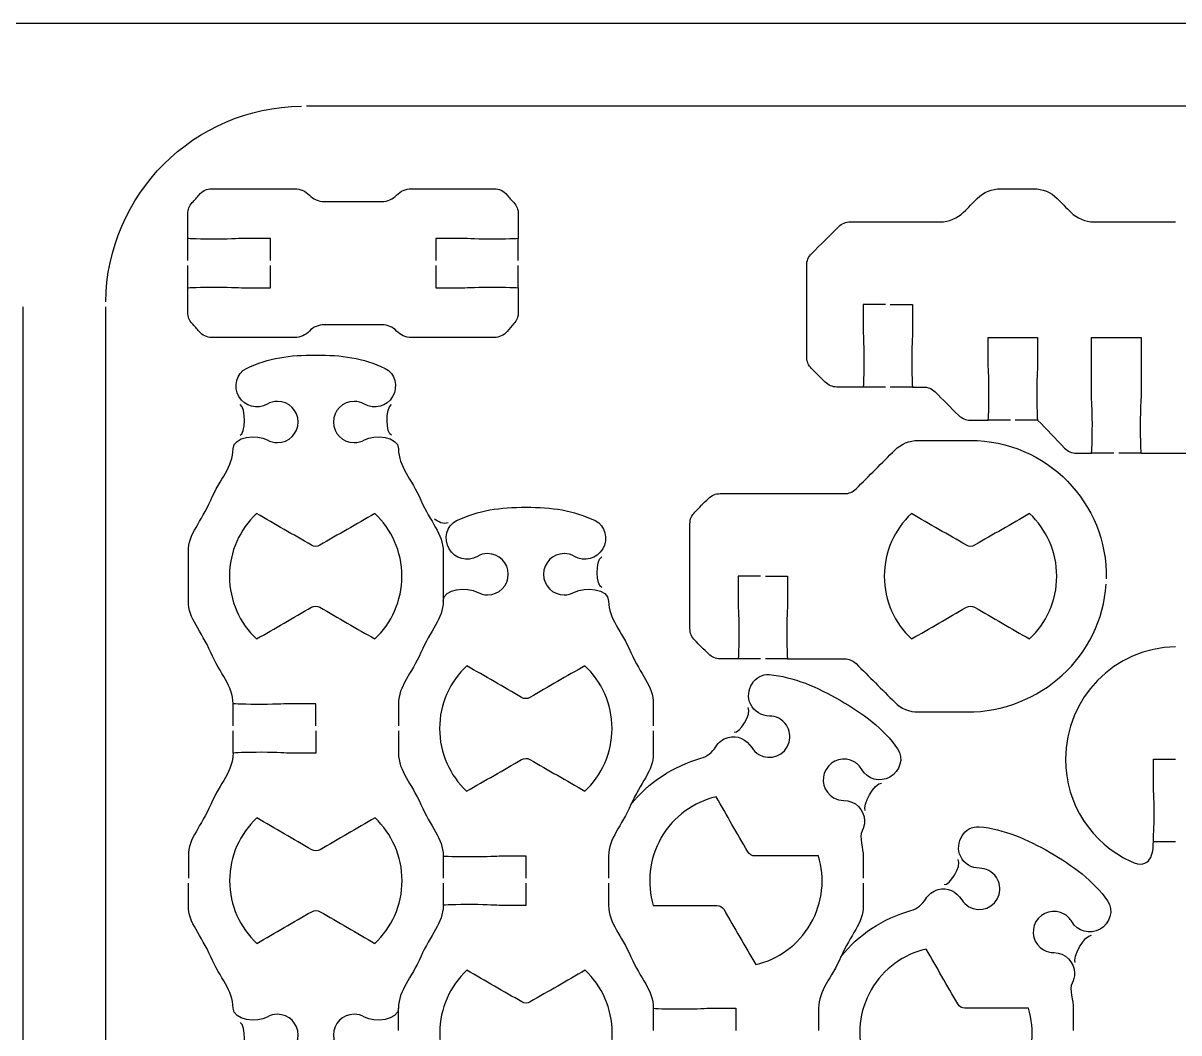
# Model space of a CAD drawing. Extents: x 0 to 410, y 0 to 455.
# Drawn here: x 135 to 205, y 393.9 to 455 of the extents above; entities that cross this region are included whole.
import ezdxf

# ---------------------------------------------------------------- set-up
doc = ezdxf.new("R2010")
doc.units = 0
doc.header["$MEASUREMENT"] = 0
doc.layers.add('DEFAULT', color=18, linetype='CONTINUOUS')

msp = doc.modelspace()

# ---------------------------------------------------------------- linework, layer by layer
at = {"layer": 'DEFAULT', "color": 18}
msp.add_lwpolyline([(410.025, 0.025), (0.025, 0.025), (0.025, 455.025), (410.025, 455.025)], close=True, dxfattribs=at)
at = {"layer": 'DEFAULT', "color": 1}
for points in [[(257.901, 450), (152.203, 450)], [(145.017, 440.648), (145.017, 441.995)], [(165.02, 440.648), (165.02, 441.995)], [(145.017, 438.997), (145.017, 440.348)], [(165.02, 438.997), (165.02, 440.348)], [(135.05, 242.15), (135.05, 437.847)], [(140.05, 242.15), (140.05, 437.847)], [(187.238, 433), (185.89, 433)], [(188.889, 433), (187.537, 433)], [(194.805, 430.996), (193.457, 430.996)], [(196.456, 430.996), (195.104, 430.996)], [(201.063, 428.999), (199.715, 428.999)], [(202.714, 428.999), (201.363, 428.999)], [(179.674, 416.55), (178.323, 416.55)], [(181.321, 416.55), (179.974, 416.55)], [(147.758, 412.482), (147.758, 413.833)], [(147.758, 410.835), (147.758, 412.182)], [(204.806, 405.469), (203.458, 405.469)], [(157.77, 394.06), (157.77, 395.408)]]:
    msp.add_lwpolyline(points, dxfattribs=at)
for points in [[(140.05, 438.147), (140.131, 444.659), (145.391, 449.919), (151.899, 450)], [(148.177, 430.079), (148.514, 430.151), (148.571, 431.739), (148.177, 431.935)], [(157.35, 430.079), (157.013, 430.151), (156.956, 431.739), (157.35, 431.935)], [(160.772, 424.787), (160.571, 424.644), (160.103, 424.837), (159.941, 425.029)], [(170.068, 420.865), (169.731, 420.936), (169.673, 422.524), (170.068, 422.72)], [(178.086, 412.106), (178.412, 411.995), (179.171, 413.232), (178.932, 413.602)], [(186.019, 407.372), (185.821, 407.649), (186.574, 409.061), (187.013, 409.029)], [(190.797, 402.895), (191.123, 402.784), (191.881, 404.021), (191.642, 404.391)], [(198.73, 398.161), (198.532, 398.438), (199.284, 399.85), (199.724, 399.818)], [(148.177, 392.685), (148.514, 392.756), (148.571, 394.344), (148.177, 394.54)]]:
    msp.add_open_spline(points, degree=3, dxfattribs=at)
for points, knots in [([(150.019, 440.648), (150.019, 441.097), (150.019, 441.546), (150.019, 441.995), (149.52, 441.995), (149.02, 441.995), (148.52, 441.995), (148.234, 441.995), (147.733, 441.946), (146.767, 441.946), (145.8, 441.946), (145.017, 441.971), (145.017, 441.995), (145.017, 442.492), (145.017, 442.988), (145.017, 443.484), (145.017, 443.735), (145.105, 443.978), (145.278, 444.158), (145.426, 444.313), (145.567, 444.472), (145.701, 444.638), (145.888, 444.867), (146.171, 444.998), (146.467, 444.998), (148.142, 444.998), (149.816, 444.998), (151.491, 444.998), (151.829, 444.998), (152.15, 444.86), (152.38, 444.613), (152.609, 444.366), (152.93, 444.225), (153.265, 444.225), (154.432, 444.224), (155.598, 444.223), (156.765, 444.222), (157.103, 444.222), (157.428, 444.366), (157.657, 444.613), (157.886, 444.86), (158.207, 444.998), (158.546, 444.998), (160.219, 444.998), (161.893, 444.998), (163.566, 444.998), (163.862, 444.998), (164.145, 444.867), (164.332, 444.638), (164.466, 444.472), (164.607, 444.313), (164.759, 444.158), (164.931, 443.978), (165.02, 443.731), (165.02, 443.481), (165.02, 442.986), (165.02, 442.491), (165.02, 441.995), (165.02, 441.967), (164.236, 441.946), (163.27, 441.946), (162.303, 441.946), (161.806, 441.995), (161.52, 441.995), (161.02, 441.995), (160.521, 441.995), (160.021, 441.995), (160.021, 441.546), (160.021, 441.097), (160.021, 440.648)], [0, 0, 0, 0, 3.82, 3.82, 3.82, 8.07, 8.07, 8.07, 9.07, 9.07, 9.07, 10.07, 10.07, 10.07, 14.29, 14.29, 14.29, 15.29, 15.29, 15.29, 16.29, 16.29, 16.29, 17.29, 17.29, 17.29, 31.53, 31.53, 31.53, 32.53, 32.53, 32.53, 33.53, 33.53, 33.53, 43.450005, 43.450005, 43.450005, 44.450005, 44.450005, 44.450005, 45.450005, 45.450005, 45.450005, 59.680005, 59.680005, 59.680005, 60.680005, 60.680005, 60.680005, 61.680005, 61.680005, 61.680005, 62.680005, 62.680005, 62.680005, 66.890005, 66.890005, 66.890005, 67.890005, 67.890005, 67.890005, 68.890005, 68.890005, 68.890005, 73.140005, 73.140005, 73.140005, 76.960005, 76.960005, 76.960005, 76.960005]), ([(187.238, 437.999), (186.788, 437.999), (186.339, 437.999), (185.89, 437.999), (185.89, 437.499), (185.89, 436.999), (185.89, 436.499), (185.89, 436.213), (185.939, 435.716), (185.939, 434.749), (185.939, 433.783), (185.915, 433), (185.89, 433), (185.361, 433), (184.832, 433), (184.302, 433), (184.038, 433), (183.784, 433.105), (183.597, 433.292), (183.321, 433.568), (183.044, 433.843), (182.768, 434.118), (182.581, 434.305), (182.475, 434.562), (182.475, 434.827), (182.475, 436.671), (182.475, 438.515), (182.475, 440.359), (182.475, 440.623), (182.581, 440.877), (182.768, 441.064), (183.316, 441.611), (183.864, 442.158), (184.412, 442.705), (184.599, 442.895), (184.853, 442.997), (185.117, 442.997), (186.932, 442.997), (188.746, 442.997), (190.561, 442.997), (191.09, 442.997), (191.598, 443.209), (191.975, 443.583), (192.252, 443.859), (192.528, 444.136), (192.804, 444.412), (193.178, 444.789), (193.686, 444.998), (194.215, 444.998), (194.882, 444.998), (195.549, 444.998), (196.216, 444.998), (196.748, 444.998), (197.256, 444.789), (197.63, 444.412), (197.907, 444.136), (198.183, 443.859), (198.459, 443.583), (198.833, 443.209), (199.341, 442.997), (199.874, 442.997), (201.518, 442.997), (203.162, 442.997), (204.806, 442.997)], [0, 0, 0, 0, 3.82, 3.82, 3.82, 8.07, 8.07, 8.07, 9.07, 9.07, 9.07, 10.07, 10.07, 10.07, 14.57, 14.57, 14.57, 15.57, 15.57, 15.57, 18.886338, 18.886338, 18.886338, 19.886338, 19.886338, 19.886338, 35.566338, 35.566338, 35.566338, 36.566338, 36.566338, 36.566338, 43.149506, 43.149506, 43.149506, 44.149506, 44.149506, 44.149506, 59.579506, 59.579506, 59.579506, 60.579506, 60.579506, 60.579506, 63.902908, 63.902908, 63.902908, 64.902908, 64.902908, 64.902908, 70.572908, 70.572908, 70.572908, 71.572908, 71.572908, 71.572908, 74.89631, 74.89631, 74.89631, 75.89631, 75.89631, 75.89631, 89.87631, 89.87631, 89.87631, 89.87631]), ([(160.021, 440.348), (160.021, 439.898), (160.021, 439.447), (160.021, 438.997), (160.521, 438.997), (161.02, 438.997), (161.52, 438.997), (161.806, 438.997), (162.303, 439.046), (163.27, 439.046), (164.236, 439.046), (165.02, 439.022), (165.02, 438.997), (165.02, 438.501), (165.02, 438.004), (165.02, 437.508), (165.02, 437.261), (164.931, 437.014), (164.759, 436.834), (164.61, 436.683), (164.469, 436.52), (164.339, 436.358), (164.148, 436.125), (163.866, 435.995), (163.57, 435.995), (161.895, 435.995), (160.221, 435.995), (158.546, 435.995), (158.207, 435.995), (157.886, 436.136), (157.657, 436.383), (157.428, 436.63), (157.107, 436.767), (156.768, 436.767), (155.602, 436.767), (154.435, 436.767), (153.269, 436.767), (152.933, 436.767), (152.612, 436.63), (152.383, 436.383), (152.154, 436.139), (151.829, 435.995), (151.494, 435.995), (149.82, 435.995), (148.145, 435.995), (146.471, 435.995), (146.174, 435.995), (145.892, 436.125), (145.705, 436.358), (145.571, 436.52), (145.43, 436.683), (145.278, 436.838), (145.105, 437.018), (145.017, 437.261), (145.017, 437.512), (145.017, 438.007), (145.017, 438.502), (145.017, 438.997), (145.017, 439.025), (145.8, 439.046), (146.767, 439.046), (147.733, 439.046), (148.234, 438.997), (148.52, 438.997), (149.02, 438.997), (149.52, 438.997), (150.019, 438.997), (150.019, 439.447), (150.019, 439.898), (150.019, 440.348)], [0, 0, 0, 0, 3.83, 3.83, 3.83, 8.08, 8.08, 8.08, 9.08, 9.08, 9.08, 10.08, 10.08, 10.08, 14.3, 14.3, 14.3, 15.3, 15.3, 15.3, 16.3, 16.3, 16.3, 17.3, 17.3, 17.3, 31.54, 31.54, 31.54, 32.54, 32.54, 32.54, 33.54, 33.54, 33.54, 43.46, 43.46, 43.46, 44.46, 44.46, 44.46, 45.46, 45.46, 45.46, 59.7, 59.7, 59.7, 60.7, 60.7, 60.7, 61.7, 61.7, 61.7, 62.7, 62.7, 62.7, 66.91, 66.91, 66.91, 67.91, 67.91, 67.91, 68.91, 68.91, 68.91, 73.16, 73.16, 73.16, 76.99, 76.99, 76.99, 76.99]), ([(187.537, 437.999), (187.988, 437.999), (188.438, 437.999), (188.889, 437.999), (188.889, 437.499), (188.889, 436.999), (188.889, 436.499), (188.889, 436.213), (188.839, 435.716), (188.839, 434.749), (188.839, 433.783), (188.86, 433), (188.889, 433), (189.106, 433), (189.324, 433), (189.541, 433), (189.806, 433), (190.06, 432.894), (190.247, 432.707), (190.719, 432.234), (191.192, 431.761), (191.665, 431.289), (191.852, 431.102), (192.106, 430.996), (192.37, 430.996), (192.733, 430.996), (193.095, 430.996), (193.457, 430.996), (193.482, 430.996), (193.506, 431.779), (193.506, 432.746), (193.506, 433.712), (193.457, 434.21), (193.457, 434.495), (193.457, 434.995), (193.457, 435.495), (193.457, 435.995), (194.457, 435.995), (195.456, 435.995), (196.456, 435.995), (196.456, 435.495), (196.456, 434.995), (196.456, 434.495), (196.456, 434.21), (196.406, 433.712), (196.406, 432.746), (196.406, 431.779), (196.427, 430.996), (196.456, 430.996), (196.997, 430.433), (197.537, 429.869), (198.078, 429.306), (198.269, 429.112), (198.53, 428.999), (198.802, 428.999), (199.106, 428.999), (199.411, 428.999), (199.715, 428.999), (199.74, 428.999), (199.765, 429.782), (199.765, 430.749), (199.765, 431.716), (199.715, 432.213), (199.715, 432.499), (199.715, 433.665), (199.715, 434.832), (199.715, 435.998), (200.715, 435.998), (201.714, 435.998), (202.714, 435.998), (202.714, 434.832), (202.714, 433.665), (202.714, 432.499), (202.714, 432.213), (202.665, 431.716), (202.665, 430.749), (202.665, 429.782), (202.686, 428.999), (202.714, 428.999), (204.21, 428.999), (205.705, 428.999), (207.201, 428.999), (207.226, 428.999), (207.251, 429.782), (207.251, 430.749), (207.251, 431.716), (207.201, 432.213), (207.201, 432.499), (207.201, 433.665), (207.201, 434.832), (207.201, 435.998), (208.201, 435.998), (209.2, 435.998), (210.2, 435.998), (210.2, 434.832), (210.2, 433.665), (210.2, 432.499), (210.2, 432.213), (210.15, 431.716), (210.15, 430.749), (210.15, 429.782), (210.172, 428.999), (210.2, 428.999), (210.504, 428.999), (210.809, 428.999), (211.114, 428.999), (211.385, 428.999), (211.646, 429.112), (211.837, 429.306), (212.378, 429.869), (212.919, 430.433), (213.46, 430.996), (213.484, 430.996), (213.509, 431.779), (213.509, 432.746), (213.509, 433.712), (213.46, 434.21), (213.46, 434.495), (213.46, 434.995), (213.46, 435.495), (213.46, 435.995), (214.459, 435.995), (215.459, 435.995), (216.458, 435.995), (216.458, 435.495), (216.458, 434.995), (216.458, 434.495), (216.458, 434.21), (216.409, 433.712), (216.409, 432.746), (216.409, 431.779), (216.43, 430.996), (216.458, 430.996), (216.82, 430.996), (217.183, 430.996), (217.545, 430.996), (217.809, 430.996), (218.063, 431.102), (218.25, 431.289), (218.723, 431.761), (219.196, 432.234), (219.668, 432.707), (219.855, 432.894), (220.109, 433), (220.374, 433), (220.592, 433), (220.809, 433), (221.027, 433), (221.055, 433), (221.076, 433.783), (221.076, 434.749), (221.076, 435.716), (221.027, 436.213), (221.027, 436.499), (221.027, 436.999), (221.027, 437.499), (221.027, 437.999), (221.476, 437.999), (221.925, 437.999), (222.374, 437.999)], [0, 0, 0, 0, 3.83, 3.83, 3.83, 8.08, 8.08, 8.08, 9.08, 9.08, 9.08, 10.08, 10.08, 10.08, 11.93, 11.93, 11.93, 12.93, 12.93, 12.93, 18.615139, 18.615139, 18.615139, 19.615139, 19.615139, 19.615139, 22.695139, 22.695139, 22.695139, 23.695139, 23.695139, 23.695139, 24.695139, 24.695139, 24.695139, 28.945139, 28.945139, 28.945139, 37.445139, 37.445139, 37.445139, 41.695139, 41.695139, 41.695139, 42.695139, 42.695139, 42.695139, 43.695139, 43.695139, 43.695139, 50.33623, 50.33623, 50.33623, 51.33623, 51.33623, 51.33623, 53.92623, 53.92623, 53.92623, 54.92623, 54.92623, 54.92623, 55.92623, 55.92623, 55.92623, 65.84623, 65.84623, 65.84623, 74.34623, 74.34623, 74.34623, 84.26623, 84.26623, 84.26623, 85.26623, 85.26623, 85.26623, 86.26623, 86.26623, 86.26623, 98.98623, 98.98623, 98.98623, 99.98623, 99.98623, 99.98623, 100.98623, 100.98623, 100.98623, 110.90623, 110.90623, 110.90623, 119.40623, 119.40623, 119.40623, 129.32623, 129.32623, 129.32623, 130.32623, 130.32623, 130.32623, 131.32623, 131.32623, 131.32623, 133.91623, 133.91623, 133.91623, 134.91623, 134.91623, 134.91623, 141.557322, 141.557322, 141.557322, 142.557322, 142.557322, 142.557322, 143.557322, 143.557322, 143.557322, 147.807322, 147.807322, 147.807322, 156.307322, 156.307322, 156.307322, 160.557322, 160.557322, 160.557322, 161.557322, 161.557322, 161.557322, 162.557322, 162.557322, 162.557322, 165.637322, 165.637322, 165.637322, 166.637322, 166.637322, 166.637322, 172.322461, 172.322461, 172.322461, 173.322461, 173.322461, 173.322461, 175.172461, 175.172461, 175.172461, 176.172461, 176.172461, 176.172461, 177.172461, 177.172461, 177.172461, 181.422461, 181.422461, 181.422461, 185.242461, 185.242461, 185.242461, 185.242461]), ([(152.761, 412.482), (152.761, 412.932), (152.761, 413.383), (152.761, 413.833), (152.26, 413.833), (151.759, 413.833), (151.258, 413.833), (150.972, 413.833), (150.475, 413.787), (149.508, 413.787), (148.541, 413.787), (147.758, 413.809), (147.758, 413.833), (147.758, 414.902), (146.975, 415.629), (146.407, 416.938), (145.836, 418.25), (145.052, 418.977), (145.052, 420.046), (145.052, 421.045), (145.052, 422.045), (145.052, 423.044), (145.052, 424.11), (145.836, 424.836), (146.407, 426.145), (146.975, 427.458), (147.758, 428.184), (147.758, 429.253), (147.758, 430.019), (149.226, 430.146), (149.822, 429.8), (150.005, 429.691), (150.221, 429.631), (150.446, 429.631), (151.138, 429.631), (151.699, 430.192), (151.699, 430.879), (151.699, 431.571), (151.138, 432.132), (150.446, 432.132), (150.221, 432.132), (150.009, 432.072), (149.825, 431.959), (149.229, 431.613), (148.46, 431.821), (148.114, 432.418), (147.772, 433.014), (147.945, 433.836), (148.57, 434.129), (149.917, 434.764), (151.184, 434.936), (152.764, 434.936), (154.345, 434.936), (155.611, 434.764), (156.959, 434.129), (157.583, 433.836), (157.756, 433.014), (157.414, 432.418), (157.068, 431.821), (156.299, 431.613), (155.703, 431.959), (155.519, 432.072), (155.308, 432.132), (155.082, 432.132), (154.39, 432.132), (153.829, 431.571), (153.829, 430.879), (153.829, 430.192), (154.39, 429.631), (155.082, 429.631), (155.308, 429.631), (155.523, 429.691), (155.706, 429.8), (156.302, 430.146), (157.77, 430.019), (157.77, 429.253), (157.77, 428.184), (158.553, 427.458), (159.121, 426.145), (159.693, 424.836), (160.476, 424.11), (160.476, 423.044), (160.476, 422.044), (160.476, 421.043), (160.476, 420.042), (160.476, 418.973), (159.693, 418.246), (159.125, 416.934), (158.553, 415.625), (157.77, 414.899), (157.77, 413.833), (157.77, 413.383), (157.77, 412.932), (157.77, 412.482)], [0, 0, 0, 0, 3.83, 3.83, 3.83, 8.09, 8.09, 8.09, 9.09, 9.09, 9.09, 10.09, 10.09, 10.09, 11.09, 11.09, 11.09, 12.09, 12.09, 12.09, 20.59, 20.59, 20.59, 21.59, 21.59, 21.59, 22.59, 22.59, 22.59, 23.59, 23.59, 23.59, 24.59, 24.59, 24.59, 25.59, 25.59, 25.59, 26.59, 26.59, 26.59, 27.59, 27.59, 27.59, 28.59, 28.59, 28.59, 29.59, 29.59, 29.59, 30.59, 30.59, 30.59, 31.59, 31.59, 31.59, 32.59, 32.59, 32.59, 33.59, 33.59, 33.59, 34.59, 34.59, 34.59, 35.59, 35.59, 35.59, 36.59, 36.59, 36.59, 37.59, 37.59, 37.59, 38.59, 38.59, 38.59, 39.59, 39.59, 39.59, 40.59, 40.59, 40.59, 49.1, 49.1, 49.1, 50.1, 50.1, 50.1, 51.1, 51.1, 51.1, 54.93, 54.93, 54.93, 54.93]), ([(179.674, 421.548), (179.224, 421.548), (178.773, 421.548), (178.323, 421.548), (178.323, 421.049), (178.323, 420.549), (178.323, 420.049), (178.323, 419.763), (178.372, 419.266), (178.372, 418.299), (178.372, 417.333), (178.348, 416.55), (178.323, 416.55), (177.962, 416.55), (177.601, 416.55), (177.24, 416.55), (176.975, 416.55), (176.721, 416.655), (176.531, 416.842), (176.254, 417.119), (175.978, 417.395), (175.702, 417.671), (175.515, 417.858), (175.409, 418.112), (175.409, 418.377), (175.409, 420.491), (175.409, 422.606), (175.409, 424.72), (175.409, 424.985), (175.515, 425.239), (175.702, 425.426), (175.977, 425.702), (176.252, 425.978), (176.527, 426.255), (176.718, 426.442), (176.972, 426.547), (177.236, 426.547), (179.745, 426.546), (182.253, 426.545), (184.761, 426.544), (185.026, 426.544), (185.283, 426.65), (185.47, 426.837), (186.25, 427.617), (187.029, 428.398), (187.809, 429.179), (188.183, 429.553), (188.691, 429.765), (189.224, 429.765), (190.28, 429.765), (191.336, 429.765), (192.392, 429.765), (196.981, 429.765), (200.703, 425.986), (200.608, 421.379)], [0, 0, 0, 0, 3.83, 3.83, 3.83, 8.08, 8.08, 8.08, 9.08, 9.08, 9.08, 10.08, 10.08, 10.08, 13.15, 13.15, 13.15, 14.15, 14.15, 14.15, 17.473402, 17.473402, 17.473402, 18.473402, 18.473402, 18.473402, 36.453402, 36.453402, 36.453402, 37.453402, 37.453402, 37.453402, 40.76974, 40.76974, 40.76974, 41.76974, 41.76974, 41.76974, 63.099743, 63.099743, 63.099743, 64.099743, 64.099743, 64.099743, 73.483052, 73.483052, 73.483052, 74.483052, 74.483052, 74.483052, 83.463052, 83.463052, 83.463052, 84.463052, 84.463052, 84.463052, 84.463052]), ([(156.337, 417.749), (155.227, 418.39), (154.117, 419.031), (153.007, 419.672), (152.852, 419.756), (152.661, 419.756), (152.506, 419.668), (151.396, 419.028), (150.286, 418.389), (149.176, 417.749), (148.17, 418.698), (147.539, 420.049), (147.539, 421.545), (147.539, 423.044), (148.17, 424.392), (149.183, 425.344), (150.29, 424.703), (151.398, 424.063), (152.506, 423.422), (152.661, 423.33), (152.852, 423.33), (153.007, 423.422), (154.116, 424.063), (155.225, 424.703), (156.334, 425.344), (157.346, 424.392), (157.977, 423.048), (157.977, 421.545), (157.977, 420.049), (157.346, 418.698), (156.337, 417.749)], [1, 1, 1, 1, 11.90028, 11.90028, 11.90028, 12.90028, 12.90028, 12.90028, 23.795563, 23.795563, 23.795563, 24.795563, 24.795563, 24.795563, 25.795563, 25.795563, 25.795563, 36.678527, 36.678527, 36.678527, 37.678527, 37.678527, 37.678527, 48.570148, 48.570148, 48.570148, 49.570148, 49.570148, 49.570148, 50.570148, 50.570148, 50.570148, 50.570148]), ([(160.476, 420.039), (160.476, 420.804), (161.943, 420.931), (162.54, 420.585), (162.723, 420.476), (162.938, 420.416), (163.164, 420.416), (163.855, 420.416), (164.416, 420.977), (164.416, 421.665), (164.416, 422.356), (163.855, 422.917), (163.164, 422.917), (162.938, 422.917), (162.727, 422.857), (162.543, 422.744), (161.947, 422.399), (161.178, 422.607), (160.832, 423.203), (160.49, 423.799), (160.663, 424.621), (161.287, 424.914), (162.635, 425.549), (163.901, 425.722), (165.482, 425.722), (167.062, 425.722), (168.329, 425.549), (169.676, 424.914), (170.301, 424.621), (170.474, 423.799), (170.131, 423.203), (169.786, 422.607), (169.017, 422.399), (168.42, 422.744), (168.237, 422.857), (168.025, 422.917), (167.799, 422.917), (167.108, 422.917), (166.547, 422.356), (166.547, 421.665), (166.547, 420.977), (167.108, 420.416), (167.799, 420.416), (168.025, 420.416), (168.24, 420.476), (168.424, 420.585), (169.02, 420.931), (170.488, 420.804), (170.488, 420.039), (170.488, 418.97), (171.271, 418.243), (171.839, 416.931), (172.41, 415.622), (173.193, 414.895), (173.193, 413.83), (173.193, 413.381), (173.193, 412.931), (173.193, 412.482)], [0, 0, 0, 0, 1, 1, 1, 2, 2, 2, 3, 3, 3, 4, 4, 4, 5, 5, 5, 6, 6, 6, 7, 7, 7, 8, 8, 8, 9, 9, 9, 10, 10, 10, 11, 11, 11, 12, 12, 12, 13, 13, 13, 14, 14, 14, 15, 15, 15, 16, 16, 16, 17, 17, 17, 18, 18, 18, 21.82, 21.82, 21.82, 21.82]), ([(195.968, 417.749), (194.859, 418.389), (193.75, 419.029), (192.641, 419.669), (192.486, 419.76), (192.295, 419.76), (192.14, 419.669), (191.032, 419.029), (189.925, 418.389), (188.817, 417.749), (187.804, 418.698), (187.173, 420.05), (187.173, 421.549), (187.173, 423.044), (187.801, 424.392), (188.81, 425.344), (189.92, 424.704), (191.03, 424.063), (192.14, 423.422), (192.295, 423.334), (192.486, 423.334), (192.641, 423.422), (193.751, 424.063), (194.861, 424.704), (195.971, 425.344), (196.98, 424.392), (197.612, 423.044), (197.612, 421.549), (197.612, 420.05), (196.98, 418.702), (195.968, 417.749)], [0, 0, 0, 0, 10.88662, 10.88662, 10.88662, 11.88662, 11.88662, 11.88662, 22.76458, 22.76458, 22.76458, 23.76458, 23.76458, 23.76458, 24.76458, 24.76458, 24.76458, 35.664359, 35.664359, 35.664359, 36.664359, 36.664359, 36.664359, 47.564139, 47.564139, 47.564139, 48.564139, 48.564139, 48.564139, 49.564139, 49.564139, 49.564139, 49.564139]), ([(179.974, 421.548), (180.423, 421.548), (180.872, 421.548), (181.321, 421.548), (181.321, 421.049), (181.321, 420.549), (181.321, 420.049), (181.321, 419.763), (181.272, 419.266), (181.272, 418.299), (181.272, 417.333), (181.293, 416.55), (181.321, 416.55), (182.468, 416.55), (183.615, 416.55), (184.761, 416.55), (185.026, 416.55), (185.283, 416.444), (185.47, 416.257), (186.25, 415.476), (187.029, 414.695), (187.809, 413.914), (188.183, 413.54), (188.691, 413.329), (189.224, 413.329), (190.211, 413.329), (191.199, 413.329), (192.187, 413.329), (196.59, 413.329), (200.347, 416.705), (200.594, 421.076)], [0, 0, 0, 0, 3.82, 3.82, 3.82, 8.07, 8.07, 8.07, 9.07, 9.07, 9.07, 10.07, 10.07, 10.07, 19.82, 19.82, 19.82, 20.82, 20.82, 20.82, 30.20331, 30.20331, 30.20331, 31.20331, 31.20331, 31.20331, 39.60331, 39.60331, 39.60331, 40.60331, 40.60331, 40.60331, 40.60331]), ([(204.806, 417.283), (201.109, 417.206), (198.138, 414.186), (198.138, 410.471), (198.138, 407.734), (199.751, 405.374), (202.075, 404.291), (203.321, 403.709), (203.458, 404.816), (203.458, 405.469), (203.458, 405.822), (203.508, 406.252), (203.508, 407.219), (203.508, 408.185), (203.458, 408.683), (203.458, 408.968), (203.458, 409.469), (203.458, 409.97), (203.458, 410.471), (203.907, 410.471), (204.357, 410.471), (204.806, 410.471)], [0, 0, 0, 0, 1, 1, 1, 2, 2, 2, 3, 3, 3, 4, 4, 4, 5, 5, 5, 9.26, 9.26, 9.26, 13.08, 13.08, 13.08, 13.08]), ([(169.055, 408.535), (167.945, 409.175), (166.835, 409.816), (165.724, 410.457), (165.569, 410.542), (165.379, 410.542), (165.224, 410.454), (164.113, 409.814), (163.003, 409.174), (161.893, 408.535), (160.888, 409.483), (160.256, 410.835), (160.256, 412.33), (160.256, 413.83), (160.888, 415.177), (161.9, 416.13), (163.008, 415.489), (164.116, 414.848), (165.224, 414.207), (165.379, 414.115), (165.569, 414.115), (165.724, 414.207), (166.833, 414.848), (167.942, 415.489), (169.051, 416.13), (170.064, 415.177), (170.695, 413.833), (170.695, 412.33), (170.695, 410.835), (170.064, 409.483), (169.055, 408.535)], [0, 0, 0, 0, 10.90028, 10.90028, 10.90028, 11.90028, 11.90028, 11.90028, 22.795563, 22.795563, 22.795563, 23.795563, 23.795563, 23.795563, 24.795563, 24.795563, 24.795563, 35.678527, 35.678527, 35.678527, 36.678527, 36.678527, 36.678527, 47.570148, 47.570148, 47.570148, 48.570148, 48.570148, 48.570148, 49.570148, 49.570148, 49.570148, 49.570148]), ([(171.842, 407.72), (172.879, 409.074), (174.405, 410.051), (176.077, 410.527), (176.458, 410.637), (176.772, 410.891), (176.973, 411.229), (177.129, 411.49), (177.383, 411.698), (177.725, 411.793), (178.279, 411.953), (178.843, 411.666), (179.15, 411.176), (179.252, 411.007), (179.401, 410.859), (179.584, 410.753), (180.268, 410.358), (181.179, 410.683), (181.415, 411.494), (181.514, 411.839), (181.45, 412.224), (181.249, 412.524), (180.992, 412.908), (180.604, 413.081), (180.223, 413.085), (179.746, 413.089), (179.291, 413.353), (179.087, 413.787), (178.674, 414.651), (179.341, 415.664), (180.208, 415.589), (181.694, 415.466), (183.129, 414.831), (184.498, 414.041), (185.867, 413.254), (187.13, 412.326), (187.98, 411.102), (188.375, 410.534), (188.114, 409.737), (187.518, 409.391), (186.918, 409.049), (186.156, 409.25), (185.811, 409.85), (185.705, 410.033), (185.55, 410.196), (185.352, 410.309), (184.756, 410.654), (183.99, 410.446), (183.645, 409.853), (183.299, 409.254), (183.503, 408.488), (184.103, 408.142), (184.297, 408.03), (184.512, 407.973), (184.724, 407.977), (185.415, 407.977), (185.976, 407.416), (185.976, 406.724), (185.976, 406.509), (185.923, 406.308), (185.828, 406.132), (185.638, 405.782), (185.902, 405.013), (185.902, 404.614), (185.902, 404.165), (185.902, 403.716), (185.902, 403.267)], [0, 0, 0, 0, 1, 1, 1, 2, 2, 2, 3, 3, 3, 4, 4, 4, 5, 5, 5, 6, 6, 6, 7, 7, 7, 8, 8, 8, 9, 9, 9, 10, 10, 10, 11, 11, 11, 12, 12, 12, 13, 13, 13, 14, 14, 14, 15, 15, 15, 16, 16, 16, 17, 17, 17, 18, 18, 18, 19, 19, 19, 20, 20, 20, 21, 21, 21, 24.819, 24.819, 24.819, 24.819]), ([(152.761, 412.182), (152.761, 411.733), (152.761, 411.284), (152.761, 410.835), (152.26, 410.835), (151.759, 410.835), (151.258, 410.835), (150.972, 410.835), (150.475, 410.888), (149.508, 410.888), (148.541, 410.888), (147.758, 410.866), (147.758, 410.835), (147.758, 409.766), (146.975, 409.039), (146.407, 407.73), (145.836, 406.418), (145.052, 405.691), (145.052, 404.622), (145.052, 404.172), (145.052, 403.721), (145.052, 403.271)], [0, 0, 0, 0, 3.82, 3.82, 3.82, 8.08, 8.08, 8.08, 9.08, 9.08, 9.08, 10.08, 10.08, 10.08, 11.08, 11.08, 11.08, 12.08, 12.08, 12.08, 15.91, 15.91, 15.91, 15.91]), ([(157.77, 412.182), (157.77, 411.732), (157.77, 411.281), (157.77, 410.831), (157.77, 409.762), (158.553, 409.035), (159.125, 407.723), (159.693, 406.414), (160.476, 405.688), (160.476, 404.619), (160.476, 404.168), (160.476, 403.718), (160.476, 403.268)], [0, 0, 0, 0, 3.83, 3.83, 3.83, 4.83, 4.83, 4.83, 5.83, 5.83, 5.83, 9.66, 9.66, 9.66, 9.66]), ([(173.193, 412.182), (173.193, 411.731), (173.193, 411.279), (173.193, 410.828), (173.193, 409.759), (172.41, 409.032), (171.842, 407.72), (171.271, 406.411), (170.488, 405.684), (170.488, 404.619), (170.488, 404.168), (170.488, 403.718), (170.488, 403.268)], [0, 0, 0, 0, 3.84, 3.84, 3.84, 4.84, 4.84, 4.84, 5.84, 5.84, 5.84, 9.67, 9.67, 9.67, 9.67]), ([(182.711, 400.502), (181.963, 399.207), (180.742, 398.357), (179.391, 398.036), (178.751, 399.147), (178.112, 400.258), (177.472, 401.37), (177.38, 401.521), (177.214, 401.617), (177.035, 401.617), (175.753, 401.617), (174.471, 401.617), (173.189, 401.617), (172.798, 402.943), (172.925, 404.428), (173.673, 405.723), (174.42, 407.021), (175.645, 407.875), (176.996, 408.192), (177.634, 407.083), (178.273, 405.975), (178.911, 404.866), (179.003, 404.71), (179.165, 404.615), (179.345, 404.615), (180.626, 404.615), (181.906, 404.615), (183.187, 404.615), (183.589, 403.289), (183.462, 401.804), (182.711, 400.502)], [1, 1, 1, 1, 2, 2, 2, 12.903949, 12.903949, 12.903949, 13.903949, 13.903949, 13.903949, 24.803949, 24.803949, 24.803949, 25.803949, 25.803949, 25.803949, 26.803949, 26.803949, 26.803949, 37.685576, 37.685576, 37.685576, 38.685576, 38.685576, 38.685576, 49.575576, 49.575576, 49.575576, 50.575576, 50.575576, 50.575576, 50.575576]), ([(157.988, 403.119), (157.988, 401.62), (157.357, 400.272), (156.344, 399.32), (155.236, 399.961), (154.129, 400.602), (153.021, 401.243), (152.866, 401.334), (152.675, 401.334), (152.52, 401.243), (151.411, 400.602), (150.302, 399.961), (149.193, 399.32), (148.181, 400.272), (147.549, 401.617), (147.549, 403.119), (147.549, 404.615), (148.181, 405.966), (149.19, 406.915), (150.3, 406.274), (151.41, 405.634), (152.52, 404.993), (152.675, 404.908), (152.866, 404.908), (153.021, 404.996), (154.131, 405.636), (155.241, 406.276), (156.351, 406.915), (157.357, 405.966), (157.988, 404.615), (157.988, 403.119)], [1, 1, 1, 1, 2, 2, 2, 12.882964, 12.882964, 12.882964, 13.882964, 13.882964, 13.882964, 24.774584, 24.774584, 24.774584, 25.774584, 25.774584, 25.774584, 26.774584, 26.774584, 26.774584, 37.674864, 37.674864, 37.674864, 38.674864, 38.674864, 38.674864, 49.570148, 49.570148, 49.570148, 50.570148, 50.570148, 50.570148, 50.570148]), ([(184.549, 398.509), (185.59, 399.863), (187.116, 400.84), (188.788, 401.316), (189.169, 401.425), (189.483, 401.68), (189.684, 402.018), (189.839, 402.279), (190.093, 402.487), (190.435, 402.582), (190.989, 402.742), (191.554, 402.455), (191.861, 401.965), (191.963, 401.796), (192.111, 401.648), (192.295, 401.542), (192.979, 401.147), (193.889, 401.471), (194.126, 402.283), (194.224, 402.628), (194.161, 403.013), (193.96, 403.313), (193.702, 403.697), (193.314, 403.87), (192.933, 403.874), (192.457, 403.877), (192.002, 404.142), (191.797, 404.576), (191.384, 405.44), (192.051, 406.452), (192.919, 406.378), (194.404, 406.255), (195.84, 405.62), (197.209, 404.83), (198.578, 404.043), (199.841, 403.115), (200.691, 401.891), (201.086, 401.323), (200.825, 400.526), (200.229, 400.18), (199.629, 399.838), (198.867, 400.039), (198.521, 400.639), (198.415, 400.822), (198.26, 400.984), (198.063, 401.098), (197.466, 401.443), (196.701, 401.235), (196.355, 400.642), (196.009, 400.043), (196.214, 399.277), (196.814, 398.931), (197.008, 398.819), (197.223, 398.762), (197.435, 398.766), (198.126, 398.766), (198.687, 398.204), (198.687, 397.513), (198.687, 397.298), (198.634, 397.097), (198.539, 396.921), (198.348, 396.571), (198.613, 395.802), (198.613, 395.403), (198.613, 394.953), (198.613, 394.503), (198.613, 394.053)], [0, 0, 0, 0, 1, 1, 1, 2, 2, 2, 3, 3, 3, 4, 4, 4, 5, 5, 5, 6, 6, 6, 7, 7, 7, 8, 8, 8, 9, 9, 9, 10, 10, 10, 11, 11, 11, 12, 12, 12, 13, 13, 13, 14, 14, 14, 15, 15, 15, 16, 16, 16, 17, 17, 17, 18, 18, 18, 19, 19, 19, 20, 20, 20, 21, 21, 21, 24.829, 24.829, 24.829, 24.829]), ([(160.476, 404.619), (160.476, 404.594), (161.259, 404.573), (162.226, 404.573), (163.192, 404.573), (163.69, 404.619), (163.975, 404.619), (164.476, 404.619), (164.977, 404.619), (165.478, 404.619), (165.478, 404.168), (165.478, 403.718), (165.478, 403.268)], [0, 0, 0, 0, 1, 1, 1, 2, 2, 2, 6.26, 6.26, 6.26, 10.09, 10.09, 10.09, 10.09]), ([(160.476, 402.968), (160.476, 402.518), (160.476, 402.069), (160.476, 401.62), (160.476, 400.555), (159.693, 399.828), (159.121, 398.519), (158.553, 397.207), (157.77, 396.48), (157.77, 395.411), (157.77, 394.646), (156.302, 394.519), (155.706, 394.864), (155.523, 394.974), (155.308, 395.034), (155.082, 395.034), (154.39, 395.034), (153.829, 394.473), (153.829, 393.785), (153.829, 393.093), (154.39, 392.533), (155.082, 392.533), (155.308, 392.533), (155.519, 392.592), (155.703, 392.705), (156.299, 393.051), (157.068, 392.843), (157.414, 392.247), (157.756, 391.651), (157.583, 390.829), (156.959, 390.536), (155.611, 389.901), (154.345, 389.728), (152.764, 389.728), (151.184, 389.728), (149.917, 389.901), (148.57, 390.536), (147.945, 390.829), (147.772, 391.651), (148.114, 392.247), (148.46, 392.843), (149.229, 393.051), (149.825, 392.705), (150.009, 392.592), (150.221, 392.533), (150.446, 392.533), (151.138, 392.533), (151.699, 393.093), (151.699, 393.785), (151.699, 394.473), (151.138, 395.034), (150.446, 395.034), (150.221, 395.034), (150.005, 394.974), (149.822, 394.864), (149.226, 394.519), (147.758, 394.646), (147.758, 395.411), (147.758, 396.48), (146.975, 397.207), (146.407, 398.519), (145.836, 399.828), (145.052, 400.555), (145.052, 401.62), (145.052, 402.07), (145.052, 402.521), (145.052, 402.971)], [0, 0, 0, 0, 3.82, 3.82, 3.82, 4.82, 4.82, 4.82, 5.82, 5.82, 5.82, 6.82, 6.82, 6.82, 7.82, 7.82, 7.82, 8.82, 8.82, 8.82, 9.82, 9.82, 9.82, 10.82, 10.82, 10.82, 11.82, 11.82, 11.82, 12.82, 12.82, 12.82, 13.82, 13.82, 13.82, 14.82, 14.82, 14.82, 15.82, 15.82, 15.82, 16.82, 16.82, 16.82, 17.82, 17.82, 17.82, 18.82, 18.82, 18.82, 19.82, 19.82, 19.82, 20.82, 20.82, 20.82, 21.82, 21.82, 21.82, 22.82, 22.82, 22.82, 23.82, 23.82, 23.82, 27.65, 27.65, 27.65, 27.65]), ([(165.478, 402.968), (165.478, 402.518), (165.478, 402.069), (165.478, 401.62), (164.977, 401.62), (164.476, 401.62), (163.975, 401.62), (163.69, 401.62), (163.192, 401.673), (162.226, 401.673), (161.259, 401.673), (160.476, 401.652), (160.476, 401.62)], [0, 0, 0, 0, 3.82, 3.82, 3.82, 8.08, 8.08, 8.08, 9.08, 9.08, 9.08, 10.08, 10.08, 10.08, 10.08]), ([(170.488, 402.968), (170.488, 402.517), (170.488, 402.067), (170.488, 401.617), (170.488, 400.548), (171.271, 399.821), (171.842, 398.509), (172.41, 397.2), (173.193, 396.473), (173.193, 395.404), (173.193, 394.954), (173.193, 394.503), (173.193, 394.053)], [0, 0, 0, 0, 3.83, 3.83, 3.83, 4.83, 4.83, 4.83, 5.83, 5.83, 5.83, 9.66, 9.66, 9.66, 9.66]), ([(185.904, 402.968), (185.904, 402.517), (185.904, 402.067), (185.904, 401.617), (185.904, 400.548), (185.121, 399.821), (184.549, 398.509), (183.981, 397.2), (183.198, 396.473), (183.198, 395.404), (183.198, 394.954), (183.198, 394.503), (183.198, 394.053)], [0, 0, 0, 0, 3.83, 3.83, 3.83, 4.83, 4.83, 4.83, 5.83, 5.83, 5.83, 9.66, 9.66, 9.66, 9.66]), ([(195.421, 391.291), (194.673, 389.996), (193.453, 389.146), (192.102, 388.825), (191.462, 389.936), (190.822, 391.047), (190.183, 392.159), (190.091, 392.31), (189.925, 392.406), (189.745, 392.406), (188.463, 392.406), (187.182, 392.406), (185.9, 392.406), (185.508, 393.732), (185.635, 395.217), (186.383, 396.512), (187.131, 397.81), (188.355, 398.664), (189.706, 398.981), (190.345, 397.872), (190.983, 396.763), (191.622, 395.655), (191.714, 395.499), (191.876, 395.404), (192.056, 395.404), (193.336, 395.404), (194.617, 395.404), (195.898, 395.404), (196.3, 394.078), (196.173, 392.592), (195.421, 391.291)], [1, 1, 1, 1, 2, 2, 2, 12.903949, 12.903949, 12.903949, 13.903949, 13.903949, 13.903949, 24.803949, 24.803949, 24.803949, 25.803949, 25.803949, 25.803949, 26.803949, 26.803949, 26.803949, 37.685576, 37.685576, 37.685576, 38.685576, 38.685576, 38.685576, 49.575576, 49.575576, 49.575576, 50.575576, 50.575576, 50.575576, 50.575576]), ([(170.706, 393.905), (170.706, 392.406), (170.074, 391.058), (169.062, 390.105), (167.954, 390.746), (166.846, 391.387), (165.739, 392.028), (165.583, 392.12), (165.393, 392.12), (165.238, 392.028), (164.129, 391.387), (163.02, 390.746), (161.911, 390.105), (160.898, 391.058), (160.267, 392.402), (160.267, 393.905), (160.267, 395.401), (160.898, 396.752), (161.907, 397.701), (163.017, 397.06), (164.128, 396.419), (165.238, 395.778), (165.393, 395.693), (165.583, 395.693), (165.739, 395.782), (166.849, 396.421), (167.959, 397.061), (169.069, 397.701), (170.074, 396.752), (170.706, 395.401), (170.706, 393.905)], [1, 1, 1, 1, 2, 2, 2, 12.882964, 12.882964, 12.882964, 13.882964, 13.882964, 13.882964, 24.774584, 24.774584, 24.774584, 25.774584, 25.774584, 25.774584, 26.774584, 26.774584, 26.774584, 37.674864, 37.674864, 37.674864, 38.674864, 38.674864, 38.674864, 49.570148, 49.570148, 49.570148, 50.570148, 50.570148, 50.570148, 50.570148]), ([(173.193, 395.404), (173.193, 395.379), (173.977, 395.355), (174.943, 395.355), (175.91, 395.355), (176.407, 395.404), (176.693, 395.404), (177.194, 395.404), (177.695, 395.404), (178.196, 395.404), (178.196, 394.954), (178.196, 394.503), (178.196, 394.053)], [0, 0, 0, 0, 1, 1, 1, 2, 2, 2, 6.26, 6.26, 6.26, 10.09, 10.09, 10.09, 10.09])]:
    msp.add_open_spline(points, degree=3, knots=knots, dxfattribs=at)

doc.saveas('drawing.dxf')
